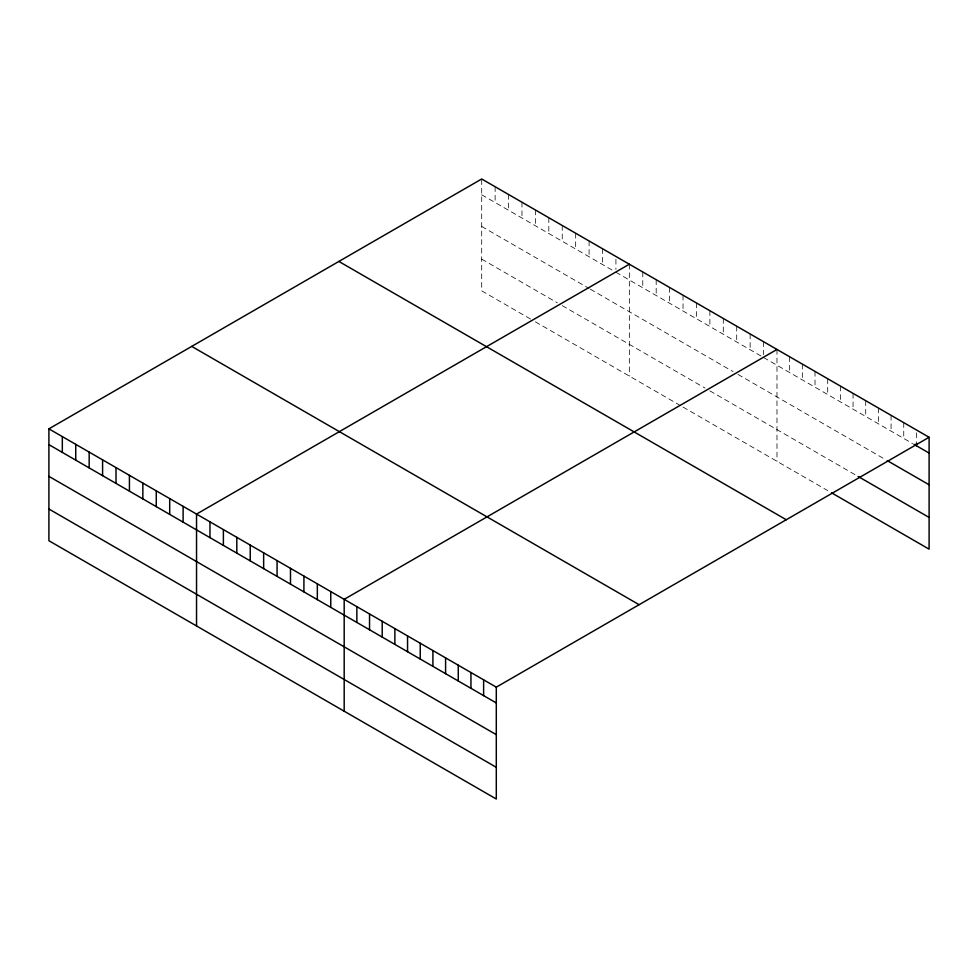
<?xml version="1.0" encoding="UTF-8"?>
<svg xmlns="http://www.w3.org/2000/svg" width="978" height="978" viewBox="0 0 978 978"><rect width="100%" height="100%" fill="white"/><g stroke="black" fill="none" stroke-linecap="round" stroke-linejoin="round"><path stroke-width="0.73" stroke-dasharray="4.89 3.67" d="M481.702 194.769L613.487 270.845M615.92 272.263L761.129 356.09M763.561 357.496L912.621 443.56M481.702 226.468L589.086 288.461M590.296 289.17L733.06 371.591M737.938 374.403L886.007 459.892M481.702 259.133L557.35 302.813M562.24 305.625L704.991 388.058M709.881 390.87L856.85 475.724M530.516 319.024L481.702 290.845L481.702 178.986M535.394 321.835L680.59 405.662M683.035 407.08L827.694 490.589M916.423 432.838L916.423 441.445M903.745 422.643L903.745 438.437M891.068 415.32L891.068 431.115M878.391 408.009L878.391 423.792M865.713 400.687L865.713 416.481M853.048 393.376L853.048 409.159M840.371 386.053L840.371 401.836M827.694 378.731L827.694 394.525M815.016 371.42L815.016 387.202M802.339 364.097L802.339 379.88M789.662 356.774L789.662 372.569M776.984 349.464L776.984 461.323M763.561 341.713L763.561 354.623M750.138 333.963L750.138 349.745M736.715 326.212L736.715 341.994M723.304 318.461L723.304 334.256M709.881 310.711L709.881 326.505M696.458 302.96L696.458 318.755M683.035 295.222L683.035 311.004M669.612 287.471L669.612 303.253M656.189 279.72L656.189 295.503M642.766 271.97L642.766 287.752M629.343 264.219L629.343 376.078M615.92 259.341L615.92 269.39M602.497 248.718L602.497 264.512M589.086 240.967L589.086 256.762M575.663 233.229L575.663 249.011M562.24 225.478L562.24 241.26M548.817 217.727L548.817 233.51M535.394 209.977L535.394 225.759M521.971 202.226L521.971 218.021M508.548 194.475L508.548 210.27M495.125 186.725L495.125 202.519"/><path stroke-width="1.47" d="M929.1 437.276L481.702 178.986L48.9 428.853L48.9 540.724L496.298 799.014L496.298 687.155L929.1 437.276L929.1 549.147L831.496 492.79M629.343 264.219L196.541 514.098L196.541 625.957M776.984 349.464L344.183 599.343L344.183 711.202M913.892 444.281L929.1 453.071M887.266 460.626L929.1 484.77M858.109 476.457L929.1 517.435M338.877 261.444L786.275 519.746M191.725 346.395L639.123 604.697M48.9 428.853L496.298 687.155M48.9 444.648L496.298 702.95M48.9 476.347L496.298 734.649M48.9 509.012L496.298 767.314M916.423 442.875L916.423 445.748M483.621 679.844L483.621 695.627M470.944 672.522L470.944 688.304M458.266 665.199L458.266 680.994M445.589 657.888L445.589 673.671M432.912 650.566L432.912 666.348M420.234 643.243L420.234 659.038M407.557 635.932L407.557 651.715M394.88 628.61L394.88 644.404M382.215 621.287L382.215 637.081M369.537 613.976L369.537 629.759M356.86 606.653L356.86 622.448M330.76 591.592L330.76 607.375M317.337 583.842L317.337 599.624M303.913 576.091L303.913 591.873M290.49 568.34L290.49 584.123M277.067 560.59L277.067 576.384M263.644 552.839L263.644 568.634M250.234 545.088L250.234 560.883M236.81 537.35L236.81 553.132M223.387 529.599L223.387 545.382M209.964 521.849L209.964 537.631M183.118 506.347L183.118 522.142M169.695 498.597L169.695 514.391M156.272 490.846L156.272 506.641M142.849 483.095L142.849 498.89M129.426 475.357L129.426 491.139M116.015 467.606L116.015 483.389M102.592 459.856L102.592 475.638M89.169 452.105L89.169 467.887M75.746 444.354L75.746 460.149M62.323 436.604L62.323 452.398"/></g></svg>
